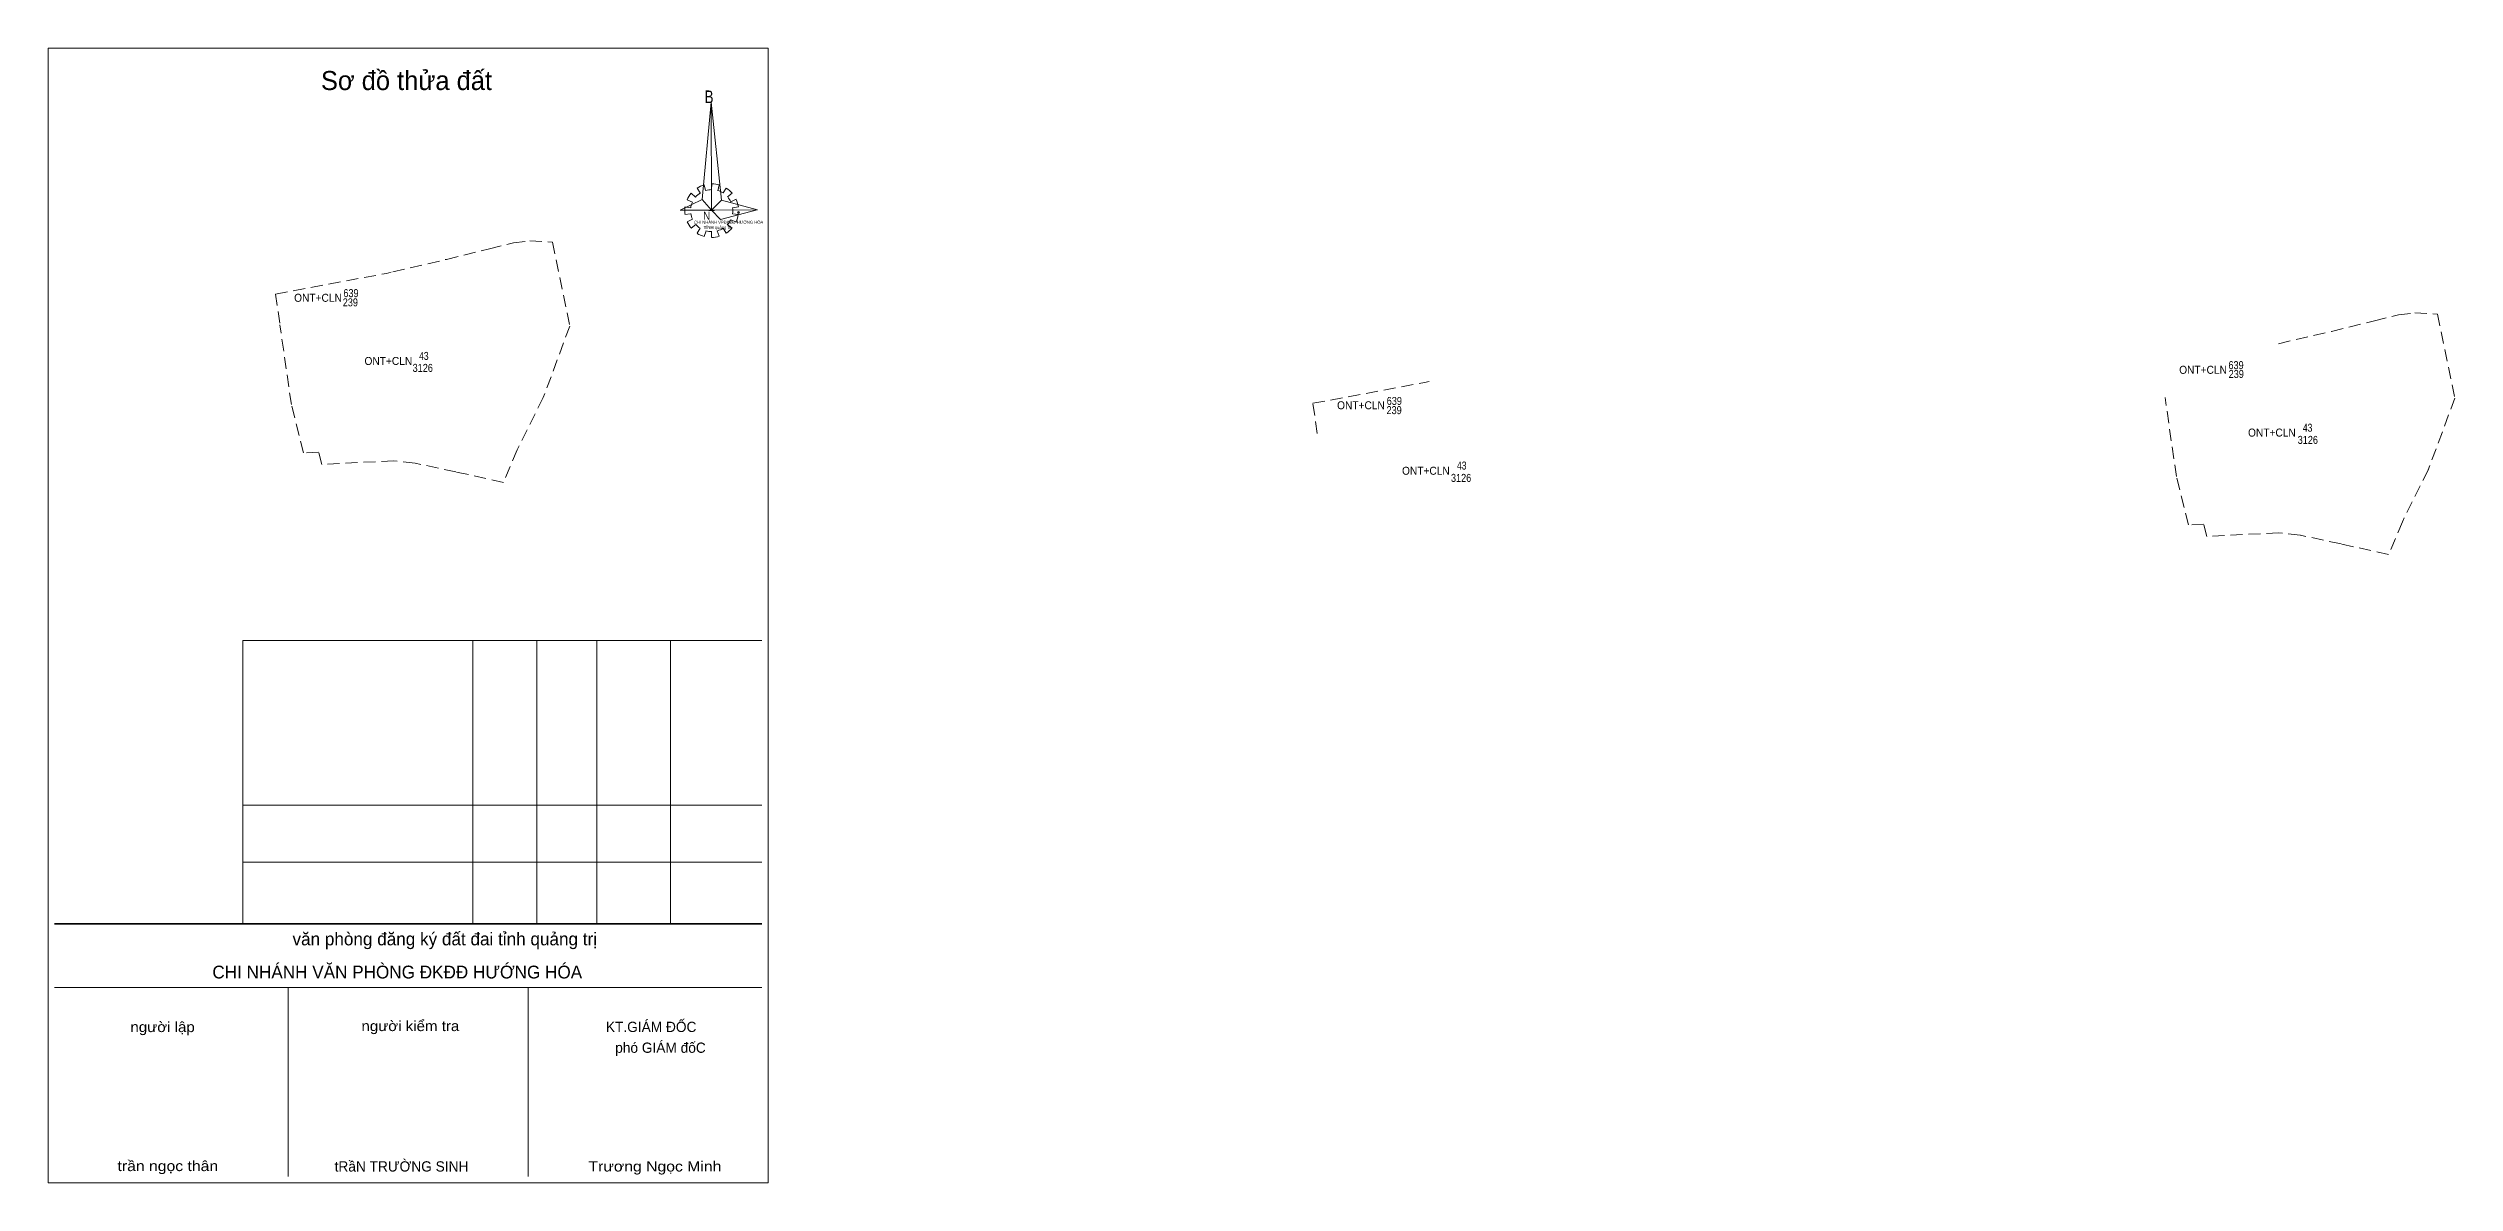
# Model space of a CAD drawing. Header units: centimetres. Extents: x 543200 to 548049, y 1836227 to 1837096.
# Drawn here: x 547447 to 548049, y 1836812 to 1837096 of the extents above; entities that cross this region are included whole.
import ezdxf
from ezdxf.enums import TextEntityAlignment as Align

# ---------------------------------------------------------------- set-up
doc = ezdxf.new("R2010")
doc.units = ezdxf.units.CM
doc.header["$PDMODE"] = 32
doc.header["$PDSIZE"] = 0.5
doc.linetypes.add('MEDIUM_DASHED', pattern=[4.5, 3, -1.5])
doc.layers.add('1', color=7, linetype='Continuous', lineweight=13)

msp = doc.modelspace()

# ---------------------------------------------------------------- linework, layer by layer
at = {"layer": '1'}
for p, q in [((547610.34, 1837059.83), (547609.55, 1837061.01)), ((547611.34, 1837061.83), (547611.69, 1837060.42)), ((547613.17, 1837060.65), (547613.22, 1837062.1)), ((547615.09, 1837061.83), (547614.75, 1837060.37)), ((547616.05, 1837059.83), (547616.84, 1837061.01)), ((547606.5, 1837056.32), (547607.94, 1837056.09)), ((547607.94, 1837054.63), (547606.5, 1837054.41)), ((547608.37, 1837057.55), (547607.07, 1837058.1)), ((547608.03, 1837059.73), (547609.12, 1837058.78)), ((547612.48, 1837055.45), (547613.87, 1837055.45)), ((547618.28, 1837059.73), (547617.19, 1837058.82)), ((547617.97, 1837057.59), (547619.28, 1837058.23)), ((547619.89, 1837056.32), (547618.41, 1837056.09)), ((547618.41, 1837054.63), (547619.89, 1837054.41)), ((547607.07, 1837052.63), (547608.37, 1837053.27)), ((547609.25, 1837051.9), (547608.11, 1837050.99)), ((547609.55, 1837049.76), (547610.29, 1837051.04)), ((547611.78, 1837050.35), (547611.34, 1837048.94)), ((547613.17, 1837048.71), (547613.17, 1837050.13)), ((547614.61, 1837050.35), (547615.05, 1837048.99)), ((547616.84, 1837049.76), (547616.05, 1837050.99)), ((547617.1, 1837051.9), (547618.28, 1837051.04)), ((547619.33, 1837052.59), (547617.89, 1837053.13)), ((547496.02, 1836947.95), (547625.74, 1836947.95)), ((547496.02, 1836947.95), (547496.02, 1836877.14)), ((547553.5, 1836947.95), (547553.5, 1836877.14)), ((547569.5, 1836947.95), (547569.5, 1836877.14)), ((547584.52, 1836947.95), (547584.52, 1836877.14)), ((547602.91, 1836947.95), (547602.91, 1836877.14)), ((547496.02, 1836906.81), (547625.74, 1836906.81)), ((547496.02, 1836892.53), (547625.74, 1836892.53)), ((547447.32, 1836875.6), (547447.32, 1836812.42)), ((547496.02, 1836877.14), (547625.73, 1836877.14)), ((547448.93, 1836861.27), (547625.73, 1836861.27)), ((547507.32, 1836861.27), (547507.32, 1836814.03)), ((547567.32, 1836861.27), (547567.32, 1836814.03))]:
    msp.add_line(p, q, dxfattribs=at)
at = {"layer": '1', "linetype": 'MEDIUM_DASHED'}
for p, q in [((547563.62, 1837047.37), (547567.75, 1837047.83)), ((547531.89, 1837039.73), (547533.07, 1837040.01)), ((547508.12, 1837006.92), (547505.27, 1837026.84)), ((548034.86, 1837029.37), (548038.99, 1837029.83)), ((547571.1, 1837008.68), (547564.61, 1836995.65)), ((547979.36, 1836988.92), (547976.54, 1837008.66)), ((547539.08, 1836992.28), (547533.66, 1836992.89)), ((548042.34, 1836990.68), (548035.85, 1836977.65)), ((548010.32, 1836974.28), (548004.9, 1836974.89))]:
    msp.add_line(p, q, dxfattribs=at)
at = {"layer": '1', "lineweight": 35}
msp.add_line((547448.93, 1836877.14), (547625.73, 1836877.14), dxfattribs=at)
at = {"layer": '1'}
for points in [[(547447.32, 1836812.42), (547447.32, 1837096.01), (547627.32, 1837096.01), (547627.32, 1836812.42)], [(547447.32, 1836812.42), (547447.32, 1837096.01), (547627.32, 1837096.01), (547627.32, 1836812.42)], [(547613.09, 1837082.5), (547613.17, 1837055.5), (547610.82, 1837058.19)], [(547613.09, 1837082.5), (547613.17, 1837055.5), (547615.66, 1837058)], [(547605.32, 1837055.5), (547610.82, 1837058.19), (547613.17, 1837055.5)], [(547624.69, 1837055.59), (547613.17, 1837055.5), (547615.66, 1837058)], [(547624.61, 1837055.64), (547615.44, 1837053.18), (547613.17, 1837055.5)]]:
    msp.add_lwpolyline(points, close=True, dxfattribs=at)
at = {"layer": '1', "linetype": 'MEDIUM_DASHED'}
for points in [[(547533.46, 1837040.11), (547546.87, 1837043.21), (547557.63, 1837045.89), (547563.64, 1837047.37)], [(547567.74, 1837047.83), (547573.4, 1837047.51), (547577.73, 1837026.56), (547571.09, 1837008.66)], [(547505.21, 1837027.24), (547504.17, 1837034.56), (547531.88, 1837039.72)], [(548004.88, 1837022.15), (548018.11, 1837025.21), (548028.87, 1837027.89), (548034.88, 1837029.37)], [(548038.98, 1837029.83), (548044.64, 1837029.51), (548048.97, 1837008.56), (548042.33, 1836990.66)], [(547764.57, 1836999.73), (547763.5, 1837007.25), (547791.4, 1837012.44), (547792.58, 1837012.72)], [(547533.63, 1836992.89), (547515.71, 1836991.96), (547514.93, 1836995.06), (547511.14, 1836994.86), (547508.11, 1837006.94)], [(547564.61, 1836995.64), (547561.15, 1836987.44), (547549.28, 1836990.11), (547539.1, 1836992.28)], [(548004.87, 1836974.89), (547986.95, 1836973.96), (547986.17, 1836977.06), (547982.38, 1836976.86), (547979.35, 1836988.94)], [(548035.85, 1836977.64), (548032.39, 1836969.44), (548020.52, 1836972.11), (548010.34, 1836974.28)]]:
    msp.add_lwpolyline(points, dxfattribs=at)
at = {"layer": '1'}
for centre, major_axis, start_param, end_param in [((547613.196, 1837055.406), (6.73, 0), 1.8495599, 2.1390092), ((547613.196, 1837055.406), (5.274, 0), 1.5698559, 1.8561107), ((547613.196, 1837055.406), (6.73, 0), 1.2792421, 1.5633222), ((547613.196, 1837055.406), (5.274, 0), 1.0027091, 1.2755622), ((547613.196, 1837055.406), (6.73, 0), 0.7105624, 0.9968723), ((547613.196, 1837055.406), (6.73, 0), 3.0066793, 3.2913935), ((547613.196, 1837055.406), (6.73, 0), 2.4395818, 2.7240025), ((547613.196, 1837055.406), (5.274, 0), 2.7236855, 3.0151582), ((547613.196, 1837055.406), (5.274, 0), 3.2822995, 3.5610505), ((547613.196, 1837055.406), (5.274, 0), 2.1337354, 2.4449626), ((547613.196, 1837055.406), (5.274, 0), 0.4267838, 0.7064646), ((547613.196, 1837055.406), (5.274, 0), 6.1355839, 6.4161846), ((547613.196, 1837055.406), (6.73, 0), 0.1390515, 0.4339332), ((547613.196, 1837055.406), (6.73, 0), 5.8523029, 6.1383965), ((547613.196, 1837055.406), (6.73, 0), 3.5698864, 3.8569187), ((547613.196, 1837055.406), (5.274, 0), 3.8607757, 4.1325826), ((547613.158, 1837055.366), (6.73, 0), 4.1470906, 4.4365931), ((547613.196, 1837055.406), (5.274, 0), 4.4385468, 4.71314), ((547613.196, 1837055.406), (6.73, 0), 4.7130101, 4.9976105), ((547613.196, 1837055.406), (5.274, 0), 4.9908713, 5.2893316), ((547613.196, 1837055.406), (6.73, 0), 5.2856142, 5.567987), ((547613.196, 1837055.406), (5.274, 0), 5.5613733, 5.8395144)]:
    msp.add_ellipse(centre, major_axis=major_axis, ratio=0.995001, start_param=start_param, end_param=end_param, dxfattribs=at)
msp.add_point((547619.89, 1837054.95), dxfattribs=at)

# ---------------------------------------------------------------- texts
msp.add_text('Sơ đồ thửa đất', height=4.76, dxfattribs=at).set_placement((547536.9, 1837085.54), align=Align.CENTER)
for s, height, width, p in [('B', 3.169, 0.8, (547611.4, 1837082.26)), ('N', 1.981, 0.9, (547611.08, 1837053.12)), ('CHI NHÁNH VPĐKĐĐ-HƯỚNG HÓA', 0.7498, 0.95, (547608.78, 1837052.12)), ('TỈNH quảng trị', 0.75, 1.05, (547611.2, 1837050.82))]:
    msp.add_text(s, height=height, dxfattribs=dict(at, width=width)).set_placement(p)
for s, width, p in [('ONT+CLN', 0.95, (547514.78, 1837032.62)), ('239', 0.85, (547522.87, 1837031.48)), ('639', 0.85, (547523.03, 1837033.78)), ('ONT+CLN', 0.95, (547532.37, 1837016.83)), ('43', 0.8, (547541.245, 1837018.09)), ('3126', 0.85, (547540.975, 1837015.1)), ('ONT+CLN', 0.95, (547986.02, 1837014.62)), ('639', 0.85, (547994.27, 1837015.78)), ('239', 0.85, (547994.32, 1837013.58)), ('ONT+CLN', 0.95, (547775.51, 1837005.76)), ('239', 0.85, (547783.8, 1837004.54)), ('639', 0.85, (547783.85, 1837006.84)), ('ONT+CLN', 0.95, (548003.23, 1836998.93)), ('43', 0.8, (548012.155, 1837000.14)), ('3126', 0.85, (548012.215, 1836997.1)), ('ONT+CLN', 0.95, (547791.74, 1836989.39)), ('3126', 0.85, (547800.545, 1836987.61)), ('43', 0.8, (547800.705, 1836990.69))]:
    msp.add_text(s, height=2, dxfattribs=dict(at, width=width)).set_placement(p, align=Align.CENTER)
for s, height, p in [('văn phòng đăng ký đất đai tỉnh quảng trị', 3.2, (547584.54, 1836871.78)), ('CHI NHÁNH VĂN PHÒNG ĐKĐĐ HƯỚNG HÓA', 3.2, (547580.82, 1836863.5)), ('KT.GIÁM ĐỐC', 2.56, (547609.38, 1836850.12)), ('phó GIÁM đốC', 2.56, (547611.72, 1836844.92)), ('tRầN TRƯỜNG SINH', 2.56, (547552.37, 1836815.25))]:
    msp.add_text(s, height=height, dxfattribs=at).set_placement(p, align=Align.RIGHT)
for s, width, p in [('người lập', 1.1, (547483.98, 1836850.1)), ('người kiểm tra', 1.1, (547550.1, 1836850.35)), ('trần ngọc thân', 1.15, (547489.83, 1836815.36)), ('Trương Ngọc Minh', 1.15, (547615.62, 1836815.26))]:
    msp.add_text(s, height=2.56, dxfattribs=dict(at, width=width)).set_placement(p, align=Align.RIGHT)

doc.saveas('drawing.dxf')
